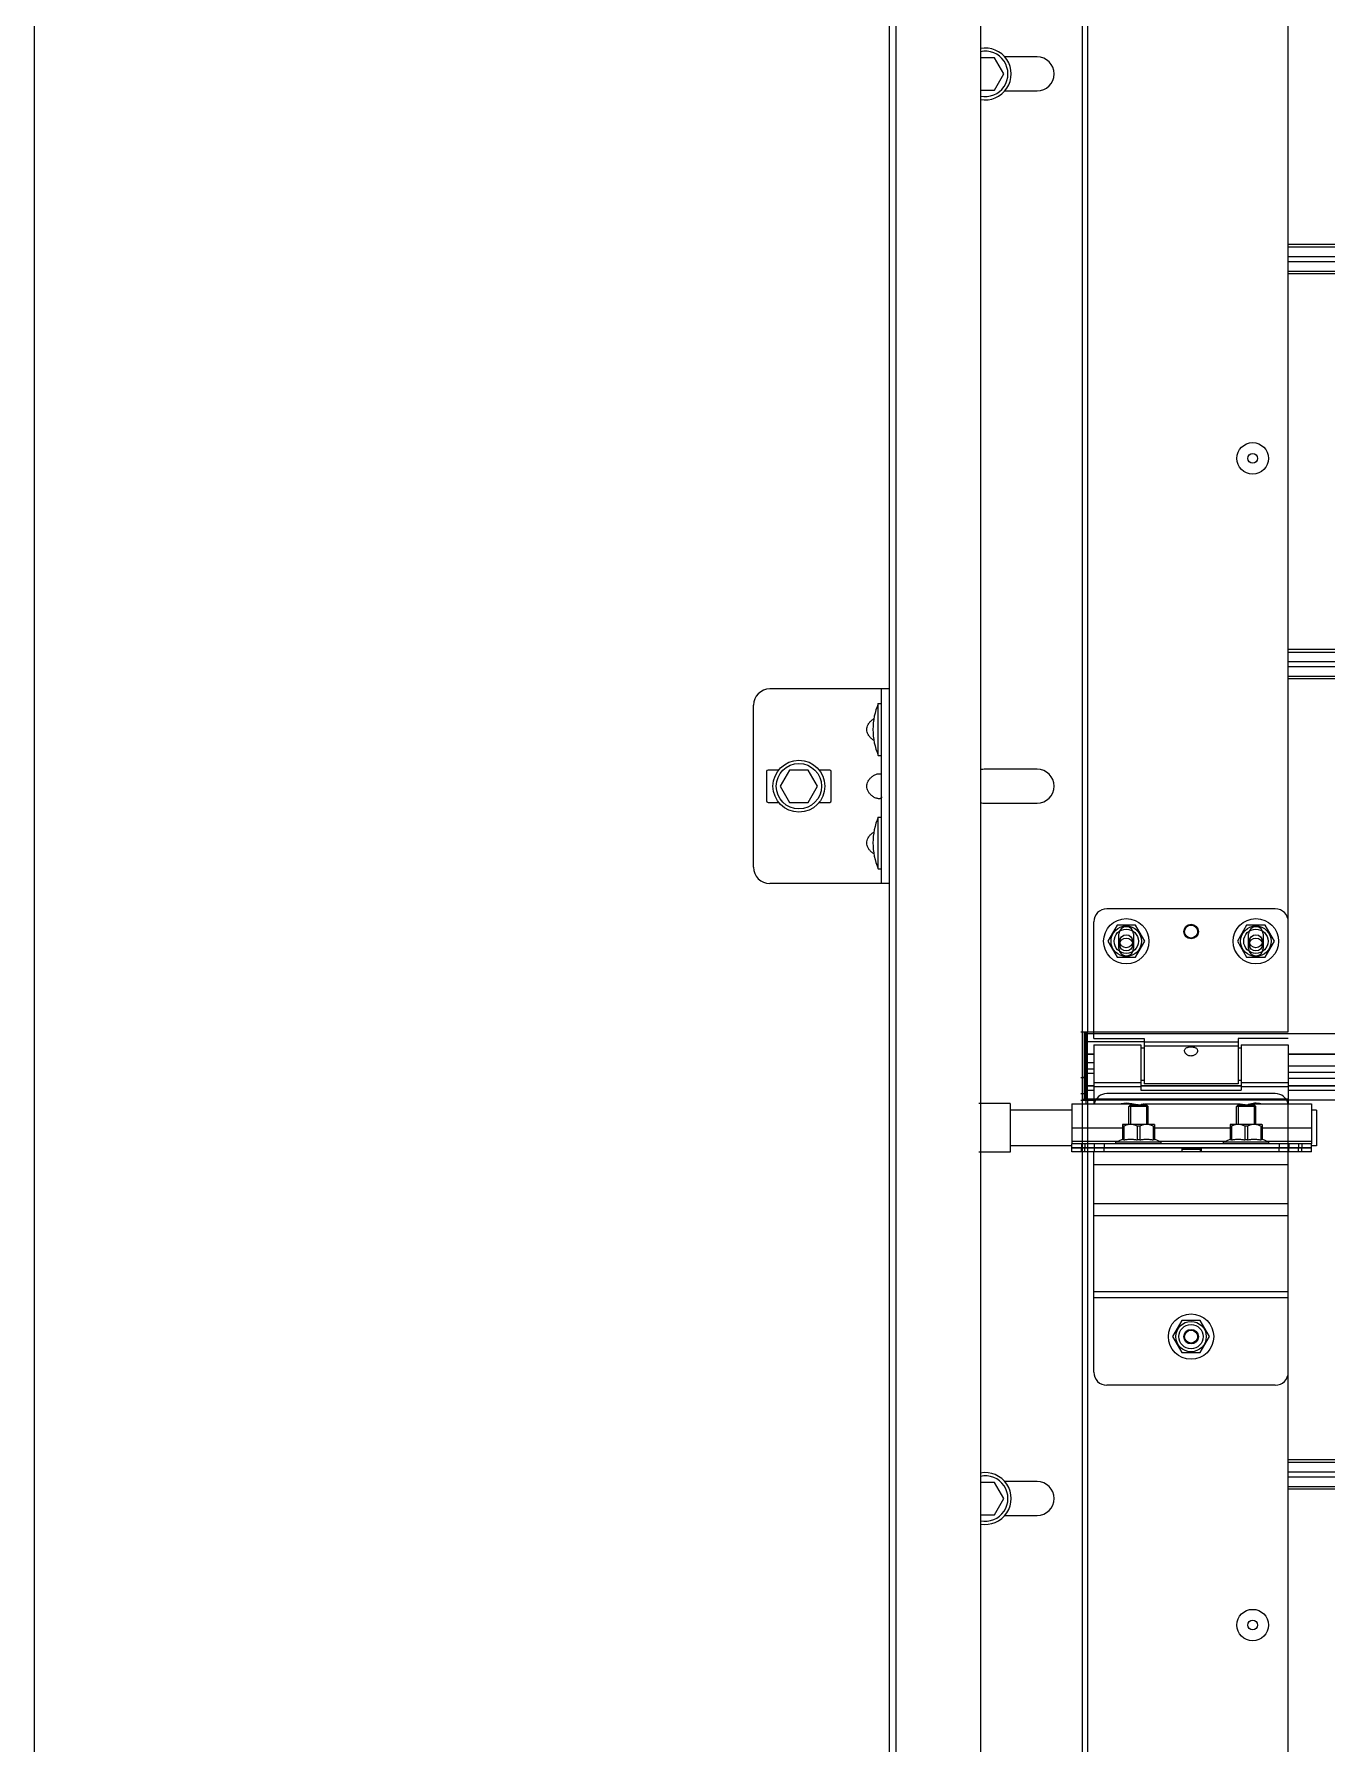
# Model space of a CAD drawing. Header units: millimetres. Extents: x 21899 to 38731, y -5425 to 3612.
# Drawn here: x 30976 to 31375, y -3850 to -3323 of the extents above; entities that cross this region are included whole.
import ezdxf

# ---------------------------------------------------------------- set-up
doc = ezdxf.new("R2010")
doc.units = ezdxf.units.MM

msp = doc.modelspace()

# ---------------------------------------------------------------- linework, layer by layer
at = {"color": 7, "linetype": 'Continuous'}
for p, q in [((30976.43, -2487.45), (30976.43, -4530.44)), ((31242.4, -5410.47), (31242.4, -2795.66)), ((31268.4, -2795.66), (31268.4, -5293.02)), ((31240.4, -5410.47), (31240.4, -3294.95)), ((31272.78, -3329.84), (31268.4, -3329.84)), ((31275.67, -3334.84), (31272.78, -3329.84)), ((31285.9, -3329.59), (31275.93, -3329.59)), ((31272.78, -3339.84), (31275.67, -3334.84)), ((31268.4, -3339.84), (31272.78, -3339.84)), ((31275.93, -3340.09), (31285.9, -3340.09)), ((31240.4, -3524.63), (31203.4, -3524.63)), ((31236.9, -3545.13), (31236.9, -3529.13)), ((31236.9, -3529.13), (31237.9, -3529.13)), ((31237.9, -3584.63), (31237.9, -3524.63)), ((31198.4, -3579.63), (31198.4, -3529.63)), ((31202.4, -3550.13), (31202.4, -3559.13)), ((31206.15, -3549.63), (31202.9, -3549.63)), ((31209.51, -3549.63), (31206.62, -3554.63)), ((31215.28, -3549.63), (31209.51, -3549.63)), ((31218.17, -3554.63), (31215.28, -3549.63)), ((31221.9, -3549.63), (31218.64, -3549.63)), ((31222.4, -3559.13), (31222.4, -3550.13)), ((31236.9, -3545.13), (31237.9, -3545.13)), ((31285.9, -3549.38), (31269.9, -3549.38)), ((31206.62, -3554.63), (31209.51, -3559.63)), ((31215.28, -3559.63), (31218.17, -3554.63)), ((31202.9, -3559.63), (31206.15, -3559.63)), ((31209.51, -3559.63), (31215.28, -3559.63)), ((31218.64, -3559.63), (31221.9, -3559.63)), ((31269.9, -3559.88), (31285.9, -3559.88)), ((31236.9, -3580.13), (31236.9, -3564.13)), ((31236.9, -3564.13), (31237.9, -3564.13)), ((31236.9, -3580.13), (31237.9, -3580.13)), ((31240.4, -3584.63), (31203.4, -3584.63)), ((31359.4, -3592.47), (31307.4, -3592.47)), ((31303.4, -3632.47), (31303.4, -3596.47)), ((31310.55, -3597.53), (31307.7, -3602.47)), ((31316.25, -3597.53), (31310.55, -3597.53)), ((31319.1, -3602.47), (31316.25, -3597.53)), ((31350.55, -3597.53), (31347.7, -3602.47)), ((31356.25, -3597.53), (31350.55, -3597.53)), ((31359.1, -3602.47), (31356.25, -3597.53)), ((31307.7, -3602.47), (31310.55, -3607.4)), ((31316.25, -3607.4), (31319.1, -3602.47)), ((31347.7, -3602.47), (31350.55, -3607.4)), ((31356.25, -3607.4), (31359.1, -3602.47)), ((31310.55, -3607.4), (31316.25, -3607.4)), ((31350.55, -3607.4), (31356.25, -3607.4)), ((31299.4, -3630.47), (31303.4, -3630.47)), ((31300.9, -3651.1), (31300.9, -3630.47)), ((31300.9, -3630.47), (31300.9, -3651.1)), ((31301.4, -3651.23), (31301.4, -3630.47)), ((31301.4, -3651.23), (31301.4, -3630.47)), ((31301.4, -3651.47), (31301.4, -3630.47)), ((31303.4, -3632.47), (31318.9, -3632.47)), ((31303.4, -3634.47), (31303.4, -3652.67)), ((31303.4, -3634.47), (31317.9, -3634.47)), ((31317.9, -3634.47), (31317.9, -3648.47)), ((31318.9, -3632.47), (31318.9, -3646.47)), ((31347.9, -3632.47), (31347.9, -3646.47)), ((31363.4, -3632.47), (31347.9, -3632.47)), ((31348.9, -3634.47), (31348.9, -3648.47)), ((31348.9, -3634.47), (31363.4, -3634.47)), ((31363.4, -3634.47), (31363.4, -3652.67)), ((31303.4, -3637.42), (31301.4, -3637.42)), ((31318.9, -3635.47), (31317.9, -3635.47)), ((31348.9, -3635.47), (31347.9, -3635.47)), ((31441.09, -3637.42), (31363.4, -3637.42)), ((31299.4, -3644.47), (31300.4, -3644.47)), ((31300.9, -3644.47), (31299.9, -3644.47)), ((31300.9, -3644.47), (31299.9, -3644.47)), ((31303.4, -3641.97), (31301.4, -3641.97)), ((31441.09, -3642.97), (31363.4, -3642.97)), ((31299.4, -3649.47), (31300.4, -3649.47)), ((31303.4, -3647.05), (31301.4, -3647.05)), ((31318.9, -3645.47), (31317.9, -3645.47)), ((31348.9, -3647.05), (31317.9, -3647.05)), ((31317.9, -3648.47), (31348.9, -3648.47)), ((31347.9, -3646.47), (31318.9, -3646.47)), ((31348.9, -3645.47), (31347.9, -3645.47)), ((31441.09, -3647.05), (31363.4, -3647.05)), ((31277.6, -3652.57), (31267.9, -3652.57)), ((31277.6, -3652.57), (31277.6, -3667.57)), ((31296.6, -3654.57), (31277.6, -3654.57)), ((31299.4, -3651.47), (31303.4, -3651.47)), ((31363.4, -3651.23), (31301.4, -3651.23)), ((31363.4, -3651.23), (31301.4, -3651.23)), ((31314.2, -3653.47), (31314.55, -3653.11)), ((31314.2, -3658.97), (31314.2, -3653.47)), ((31320.2, -3653.47), (31314.2, -3653.47)), ((31319.84, -3653.11), (31314.55, -3653.11)), ((31320.2, -3653.47), (31319.84, -3653.11)), ((31320.2, -3658.97), (31320.2, -3653.47)), ((31347.4, -3653.47), (31347.75, -3653.11)), ((31347.4, -3658.97), (31347.4, -3653.47)), ((31353.4, -3653.47), (31347.4, -3653.47)), ((31353.04, -3653.11), (31347.75, -3653.11)), ((31353.4, -3653.47), (31353.04, -3653.11)), ((31353.4, -3658.97), (31353.4, -3653.47)), ((31363.4, -3651.23), (31363.4, -3651.47)), ((31363.4, -3651.23), (31363.4, -3651.47)), ((31372.1, -3654.57), (31370.6, -3654.57)), ((31372.1, -3654.57), (31372.1, -3665.57)), ((31312.32, -3658.97), (31312.28, -3659)), ((31312.29, -3659), (31312.29, -3663.79)), ((31312.69, -3659.54), (31312.29, -3659.54)), ((31322.08, -3658.97), (31312.32, -3658.97)), ((31312.69, -3659.54), (31312.69, -3663.79)), ((31316.79, -3659.54), (31316.79, -3663.79)), ((31317.6, -3659.54), (31316.79, -3659.54)), ((31317.6, -3659.54), (31317.6, -3663.79)), ((31321.7, -3659.54), (31321.7, -3663.79)), ((31321.7, -3659.54), (31322.1, -3659.54)), ((31322.08, -3658.97), (31322.11, -3659)), ((31322.1, -3659), (31322.1, -3663.79)), ((31345.52, -3658.97), (31345.48, -3659)), ((31345.49, -3659), (31345.49, -3663.79)), ((31345.89, -3659.54), (31345.49, -3659.54)), ((31355.28, -3658.97), (31345.52, -3658.97)), ((31345.89, -3659.54), (31345.89, -3663.79)), ((31349.99, -3659.54), (31349.99, -3663.79)), ((31350.8, -3659.54), (31349.99, -3659.54)), ((31350.8, -3659.54), (31350.8, -3663.79)), ((31354.9, -3659.54), (31354.9, -3663.79)), ((31354.9, -3659.54), (31355.3, -3659.54)), ((31355.28, -3658.97), (31355.31, -3659)), ((31355.3, -3659), (31355.3, -3663.79)), ((31296.6, -3665.57), (31277.6, -3665.57)), ((31296.6, -3667.47), (31296.6, -3664.97)), ((31370.6, -3666.17), (31296.6, -3666.17)), ((31330.55, -3666.27), (31296.6, -3666.27)), ((31303.6, -3666.17), (31303.6, -3664.97)), ((31303.6, -3667.47), (31303.6, -3666.27)), ((31310.2, -3664.47), (31312.29, -3663.55)), ((31310.2, -3664.97), (31310.2, -3664.47)), ((31324.2, -3664.47), (31310.2, -3664.47)), ((31312.69, -3663.79), (31312.29, -3663.79)), ((31314.2, -3666.27), (31314.2, -3666.17)), ((31317.6, -3663.79), (31316.79, -3663.79)), ((31320.2, -3666.27), (31320.2, -3666.17)), ((31322.1, -3663.79), (31321.7, -3663.79)), ((31324.2, -3664.47), (31322.1, -3663.55)), ((31324.2, -3664.97), (31324.2, -3664.47)), ((31330.55, -3666.27), (31330.55, -3666.17)), ((31336.65, -3667.47), (31336.65, -3666.17)), ((31370.6, -3666.27), (31336.65, -3666.27)), ((31343.4, -3664.47), (31345.49, -3663.55)), ((31343.4, -3664.97), (31343.4, -3664.47)), ((31357.4, -3664.47), (31343.4, -3664.47)), ((31345.89, -3663.79), (31345.49, -3663.79)), ((31347.4, -3666.27), (31347.4, -3666.17)), ((31350.8, -3663.79), (31349.99, -3663.79)), ((31353.4, -3666.27), (31353.4, -3666.17)), ((31355.3, -3663.79), (31354.9, -3663.79)), ((31357.4, -3664.47), (31355.3, -3663.55)), ((31357.4, -3664.97), (31357.4, -3664.47)), ((31363.6, -3664.97), (31363.6, -3666.17)), ((31363.6, -3667.47), (31363.6, -3666.27)), ((31370.6, -3667.47), (31370.6, -3664.97)), ((31372.1, -3665.57), (31370.6, -3665.57)), ((31277.6, -3667.57), (31267.9, -3667.57)), ((31330.55, -3719.53), (31327.7, -3724.47)), ((31336.25, -3719.53), (31330.55, -3719.53)), ((31339.1, -3724.47), (31336.25, -3719.53)), ((31327.7, -3724.47), (31330.55, -3729.4)), ((31330.55, -3729.4), (31336.25, -3729.4)), ((31336.25, -3729.4), (31339.1, -3724.47)), ((31272.78, -3769.43), (31268.4, -3769.43)), ((31275.67, -3774.43), (31272.78, -3769.43)), ((31285.9, -3769.18), (31275.93, -3769.18)), ((31272.78, -3779.43), (31275.67, -3774.43)), ((31268.4, -3779.43), (31272.78, -3779.43)), ((31275.93, -3779.68), (31285.9, -3779.68))]:
    msp.add_line(p, q, dxfattribs=at)
at = {"color": 3, "linetype": 'Continuous'}
for p, q in [((31299.9, -4233.21), (31299.9, -2859.23)), ((31363.4, -3630.47), (31363.4, -3151.47)), ((31311.15, -3604.72), (31311.15, -3600.22)), ((31311.15, -3604.72), (31311.15, -3600.22)), ((31315.65, -3600.22), (31315.65, -3604.72)), ((31315.65, -3600.22), (31315.65, -3604.72)), ((31351.15, -3604.72), (31351.15, -3600.22)), ((31351.15, -3604.72), (31351.15, -3600.22)), ((31355.65, -3600.22), (31355.65, -3604.72)), ((31355.65, -3600.22), (31355.65, -3604.72)), ((31299.9, -3630.47), (31363.4, -3630.47)), ((31299.9, -3630.47), (31363.4, -3630.47)), ((31300.4, -3630.47), (31300.4, -3651.47)), ((31301.4, -3637.47), (31300.4, -3637.47)), ((31359.4, -3649.47), (31307.4, -3649.47)), ((31296.6, -3652.67), (31296.6, -3664.97)), ((31296.6, -3652.67), (31315.1, -3652.67)), ((31363.4, -3651.47), (31301.4, -3651.47)), ((31363.4, -3651.47), (31301.4, -3651.47)), ((31319.1, -3652.67), (31348.1, -3652.67)), ((31352.1, -3652.67), (31370.6, -3652.67)), ((31363.4, -4130.47), (31363.4, -3651.47)), ((31370.6, -3652.67), (31370.6, -3664.97)), ((31370.6, -3664.97), (31296.6, -3664.97)), ((31330.55, -3666.27), (31330.55, -3667.47)), ((31336.25, -3666.27), (31330.55, -3666.27)), ((31336.25, -3666.27), (31336.25, -3667.47)), ((31303.3, -3667.47), (31296.6, -3667.47)), ((31303.4, -3735.47), (31303.4, -3667.47)), ((31370.6, -3667.47), (31303.4, -3667.47)), ((31363.4, -3735.47), (31363.4, -3667.47)), ((31359.4, -3739.47), (31307.4, -3739.47))]:
    msp.add_line(p, q, dxfattribs=at)
at = {"color": 9, "linetype": 'Continuous'}
for p, q in [((31301.4, -3151.47), (31301.4, -3630.47)), ((31441.09, -3387.45), (31363.4, -3387.45)), ((31363.4, -3388.22), (31441.09, -3388.22)), ((31363.4, -3391.19), (31441.09, -3391.19)), ((31363.4, -3392.74), (31441.09, -3392.74)), ((31363.4, -3395.71), (31441.09, -3395.71)), ((31441.09, -3396.49), (31363.4, -3396.49)), ((31441.09, -3512.45), (31363.4, -3512.45)), ((31363.4, -3513.22), (31441.09, -3513.22)), ((31363.4, -3516.19), (31441.09, -3516.19)), ((31363.4, -3517.74), (31441.09, -3517.74)), ((31363.4, -3520.71), (31441.09, -3520.71)), ((31441.09, -3521.49), (31363.4, -3521.49)), ((31441.09, -3631.04), (31301.4, -3631.04)), ((31303.4, -3631.04), (31301.4, -3631.04)), ((31318.9, -3633.48), (31301.4, -3633.48)), ((31347.9, -3633.63), (31318.9, -3633.63)), ((31300.9, -3637.47), (31300.9, -3652.67)), ((31303.4, -3637.32), (31301.4, -3637.32)), ((31303.4, -3639.97), (31301.4, -3639.97)), ((31347.9, -3634.85), (31318.9, -3634.85)), ((31441.09, -3637.32), (31363.4, -3637.32)), ((31301.4, -3643.15), (31303.4, -3643.15)), ((31441.09, -3640.97), (31363.4, -3640.97)), ((31363.4, -3644.75), (31441.09, -3644.75)), ((31301.4, -3647.08), (31303.4, -3647.08)), ((31301.4, -3648.46), (31303.4, -3648.46)), ((31303.4, -3646.09), (31317.9, -3646.09)), ((31303.4, -3647.31), (31317.9, -3647.31)), ((31317.9, -3647.08), (31348.9, -3647.08)), ((31317.9, -3648.46), (31348.9, -3648.46)), ((31348.9, -3646.09), (31363.4, -3646.09)), ((31348.9, -3647.31), (31363.4, -3647.31)), ((31363.4, -3647.08), (31441.09, -3647.08)), ((31363.4, -3648.46), (31441.09, -3648.46)), ((31301.4, -3651.38), (31303.4, -3651.38)), ((31301.4, -3651.47), (31301.4, -4130.47)), ((31363.4, -3651.38), (31441.09, -3651.38)), ((31296.6, -3660.07), (31312.29, -3660.07)), ((31322.1, -3660.07), (31345.49, -3660.07)), ((31355.3, -3660.07), (31370.6, -3660.07)), ((31296.6, -3664.17), (31310.88, -3664.17)), ((31299.6, -3664.97), (31299.6, -3666.17)), ((31299.6, -3667.47), (31299.6, -3666.27)), ((31300.6, -3664.97), (31300.6, -3666.17)), ((31300.6, -3667.47), (31300.6, -3666.27)), ((31306.6, -3664.97), (31306.6, -3666.17)), ((31306.6, -3667.47), (31306.6, -3666.27)), ((31323.51, -3664.17), (31344.08, -3664.17)), ((31356.71, -3664.17), (31370.6, -3664.17)), ((31360.6, -3664.97), (31360.6, -3666.17)), ((31360.6, -3667.47), (31360.6, -3666.27)), ((31366.6, -3664.97), (31366.6, -3666.17)), ((31366.6, -3667.47), (31366.6, -3666.27)), ((31367.6, -3664.97), (31367.6, -3666.17)), ((31367.6, -3667.47), (31367.6, -3666.27)), ((31363.4, -3671.47), (31303.4, -3671.47)), ((31336.25, -3666.69), (31330.55, -3666.69)), ((31363.4, -3683.47), (31303.4, -3683.47)), ((31363.4, -3687.21), (31303.4, -3687.21)), ((31363.4, -3710.6), (31303.4, -3710.6)), ((31363.4, -3712.47), (31303.4, -3712.47)), ((31441.09, -3762.45), (31363.4, -3762.45)), ((31363.4, -3763.22), (31441.09, -3763.22)), ((31363.4, -3766.19), (31441.09, -3766.19)), ((31363.4, -3767.74), (31441.09, -3767.74)), ((31363.4, -3770.71), (31441.09, -3770.71)), ((31441.09, -3771.49), (31363.4, -3771.49))]:
    msp.add_line(p, q, dxfattribs=at)
at = {"color": 2, "linetype": 'Continuous'}
for p, q in [((31314.7, -3653.11), (31314.7, -3658.97)), ((31319.7, -3653.11), (31319.7, -3658.97)), ((31347.9, -3653.11), (31347.9, -3658.97)), ((31352.9, -3653.11), (31352.9, -3658.97)), ((31314.7, -3666.17), (31314.7, -3666.27)), ((31319.7, -3666.17), (31319.7, -3666.27)), ((31347.9, -3666.17), (31347.9, -3666.27)), ((31352.9, -3666.17), (31352.9, -3666.27))]:
    msp.add_line(p, q, dxfattribs=at)
at = {"color": 7, "linetype": 'Continuous'}
for centre, radius in [((31352.4, -3453.47), 4.85), ((31352.4, -3453.47), 1.5), ((31212.4, -3554.63), 8), ((31212.4, -3554.63), 7), ((31313.4, -3602.47), 7), ((31333.4, -3599.47), 2), ((31353.4, -3602.47), 7), ((31313.4, -3602.47), 3.75), ((31313.4, -3602.47), 2), ((31313.4, -3603.47), 2), ((31353.4, -3602.47), 3.75), ((31353.4, -3602.47), 2), ((31353.4, -3603.47), 2), ((31333.4, -3724.47), 7), ((31333.4, -3724.47), 3.75), ((31333.4, -3724.47), 2), ((31352.4, -3813.47), 4.85), ((31352.4, -3813.47), 1.5)]:
    msp.add_circle(centre, radius, dxfattribs=at)
at = {"color": 3, "linetype": 'Continuous'}
for centre in [(31333.4, -3599.47), (31333.4, -3724.47)]:
    msp.add_circle(centre, 2.25, dxfattribs=at)
at = {"color": 9, "linetype": 'Continuous'}
for centre in [(31313.4, -3602.47), (31353.4, -3602.47), (31333.4, -3724.47)]:
    msp.add_circle(centre, 4.7, dxfattribs=at)
at = {"color": 7, "linetype": 'Continuous'}
for centre, radius, start, end in [((31269.9, -3334.84), 8, 259.193, 100.807), ((31269.9, -3334.84), 7, 257.626, 102.374), ((31285.9, -3334.84), 5.25, 270, 90), ((31203.4, -3529.63), 5, 90, 180), ((31255.51, -3537.13), 20.26, 156.7411, 203.2589), ((31202.9, -3550.13), 0.5, 90, 180), ((31221.9, -3550.13), 0.5, 0, 90), ((31269.9, -3554.63), 5.25, 90, 106.6647), ((31285.9, -3554.63), 5.25, 270, 90), ((31202.9, -3559.13), 0.5, 180, 270), ((31221.9, -3559.13), 0.5, 270, 0), ((31269.9, -3554.63), 5.25, 253.3353, 270), ((31255.51, -3572.13), 20.26, 156.7411, 203.2589), ((31203.4, -3579.63), 5, 180, 270), ((31307.4, -3596.47), 4, 90, 180), ((31359.4, -3596.47), 4, 0, 90), ((31313.4, -3659.47), 7, 75.9631, 102.9948), ((31353.4, -3659.47), 7, 77.0052, 109.3732), ((31269.9, -3774.43), 8, 259.193, 100.807), ((31269.9, -3774.43), 7, 257.626, 102.374), ((31285.9, -3774.43), 5.25, 270, 90)]:
    msp.add_arc(centre, radius, start, end, dxfattribs=at)
at = {"color": 3, "linetype": 'Continuous'}
for centre, radius, start, end in [((31313.4, -3600.22), 2.25, 0, 180), ((31313.4, -3600.22), 2.25, 0, 180), ((31353.4, -3600.22), 2.25, 0, 180), ((31353.4, -3600.22), 2.25, 0, 180), ((31313.4, -3604.72), 2.25, 180, 0), ((31313.4, -3604.72), 2.25, 180, 0), ((31353.4, -3604.72), 2.25, 180, 0), ((31353.4, -3604.72), 2.25, 180, 0), ((31307.4, -3653.47), 4, 90, 168.4498), ((31359.4, -3653.47), 4, 11.5502, 90), ((31307.4, -3735.47), 4, 180, 270), ((31359.4, -3735.47), 4, 270, 0)]:
    msp.add_arc(centre, radius, start, end, dxfattribs=at)
at = {"color": 7, "linetype": 'Continuous'}
for points, start_tangent, end_tangent in [([(31235.4, -3540.43), (31234.55, -3539.76), (31233.95, -3539.03), (31233.57, -3538.28), (31233.38, -3537.52), (31233.38, -3536.75), (31233.57, -3535.99), (31233.95, -3535.24), (31234.55, -3534.51), (31235.4, -3533.84)], (-0.674512, 0.442515), (0.674512, 0.442515)), ([(31235.4, -3533.84), (31235.55, -3533.74)], (0.015475, 0.010152), (0.016055, 0.009245)), ([(31235.55, -3540.53), (31235.4, -3540.43)], (-0.016055, 0.009245), (-0.015475, 0.010152)), ([(31235.4, -3557.93), (31234.55, -3557.26), (31233.95, -3556.53), (31233.57, -3555.78), (31233.38, -3555.02), (31233.38, -3554.25), (31233.57, -3553.49), (31233.95, -3552.74), (31234.55, -3552.01), (31235.4, -3551.34)], (-0.674512, 0.442515), (0.674512, 0.442515)), ([(31235.4, -3551.34), (31235.86, -3551.08), (31236.33, -3550.91), (31236.77, -3550.82), (31237.16, -3550.78), (31237.48, -3550.82), (31237.72, -3550.91), (31237.85, -3551.08)], (0.222815, 0.146178), (0.108528, -0.245073)), ([(31237.85, -3558.19), (31237.72, -3558.36), (31237.48, -3558.45), (31237.16, -3558.48), (31236.77, -3558.45), (31236.33, -3558.36), (31235.86, -3558.19), (31235.4, -3557.93)], (-0.108524, -0.245076), (-0.222816, 0.146179)), ([(31237.9, -3557.93), (31237.85, -3558.19)], (0, -0.025732), (-0.010479, -0.023665)), ([(31235.4, -3575.43), (31234.55, -3574.76), (31233.95, -3574.03), (31233.57, -3573.28), (31233.38, -3572.52), (31233.38, -3571.75), (31233.57, -3570.99), (31233.95, -3570.24), (31234.55, -3569.51), (31235.4, -3568.84)], (-0.674512, 0.442515), (0.674512, 0.442515)), ([(31235.4, -3568.84), (31235.55, -3568.74)], (0.015475, 0.010152), (0.016055, 0.009245)), ([(31235.55, -3575.53), (31235.4, -3575.43)], (-0.016055, 0.009245), (-0.015475, 0.010152)), ([(31301.4, -3637.18), (31301.15, -3637.16), (31300.97, -3637.09), (31300.9, -3636.99)], (-1, 0), (0, 1)), ([(31301.4, -3637.18), (31301.15, -3637.16), (31300.97, -3637.09), (31300.9, -3636.99)], (-1, 0), (0, 1)), ([(31331.4, -3636.22), (31331.46, -3635.89), (31331.65, -3635.59), (31331.94, -3635.37), (31332.3, -3635.21), (31332.66, -3635.12), (31333.04, -3635.07), (31333.46, -3635.05), (31333.87, -3635.08), (31334.26, -3635.15), (31334.61, -3635.25), (31334.91, -3635.4), (31335.16, -3635.61), (31335.33, -3635.88), (31335.4, -3636.22)], (0, 1), (0, -1)), ([(31331.49, -3636.67), (31331.46, -3636.58), (31331.4, -3636.22)], (-0.374906, 0.927063), (0, 1)), ([(31335.3, -3636.68), (31335.16, -3636.94), (31334.89, -3637.27), (31334.55, -3637.54), (31334.18, -3637.73), (31333.79, -3637.84), (31333.36, -3637.88), (31332.93, -3637.83), (31332.53, -3637.7), (31332.17, -3637.49), (31331.86, -3637.23), (31331.62, -3636.93), (31331.49, -3636.67)], (-0.381296, -0.924453), (-0.374906, 0.927063)), ([(31335.4, -3636.22), (31335.34, -3636.57), (31335.3, -3636.68)], (0, -1), (-0.381296, -0.924453)), ([(31300.9, -3651.1), (31300.96, -3651.17), (31301.15, -3651.21), (31301.4, -3651.23)], (0, -1), (1, 0)), ([(31300.9, -3651.1), (31300.96, -3651.17), (31301.15, -3651.21), (31301.4, -3651.23)], (0, -1), (1, 0)), ([(31316.79, -3659.54), (31316.31, -3659.32), (31315.85, -3659.16), (31315.4, -3659.06), (31314.96, -3659), (31314.52, -3659), (31314.08, -3659.06), (31313.63, -3659.16), (31313.17, -3659.32), (31312.69, -3659.54)], (-0.893808, 0.44845), (-0.893808, -0.44845)), ([(31321.7, -3659.54), (31321.22, -3659.32), (31320.76, -3659.16), (31320.31, -3659.06), (31319.87, -3659), (31319.43, -3659), (31318.99, -3659.06), (31318.54, -3659.16), (31318.08, -3659.32), (31317.6, -3659.54)], (-0.893808, 0.44845), (-0.893808, -0.44845)), ([(31349.99, -3659.54), (31349.51, -3659.32), (31349.05, -3659.16), (31348.6, -3659.06), (31348.16, -3659), (31347.72, -3659), (31347.28, -3659.06), (31346.83, -3659.16), (31346.37, -3659.32), (31345.89, -3659.54)], (-0.893808, 0.44845), (-0.893808, -0.44845)), ([(31354.9, -3659.54), (31354.42, -3659.32), (31353.96, -3659.16), (31353.51, -3659.06), (31353.07, -3659), (31352.63, -3659), (31352.19, -3659.06), (31351.74, -3659.16), (31351.28, -3659.32), (31350.8, -3659.54)], (-0.893808, 0.44845), (-0.893808, -0.44845)), ([(31312.69, -3663.79), (31313.21, -3663.68), (31313.72, -3663.61), (31314.23, -3663.56), (31314.74, -3663.55), (31315.25, -3663.56), (31315.76, -3663.61), (31316.27, -3663.68), (31316.79, -3663.79)], (0.9765, 0.215516), (0.9765, -0.215516)), ([(31317.6, -3663.79), (31318.12, -3663.68), (31318.63, -3663.61), (31319.14, -3663.56), (31319.65, -3663.55), (31320.16, -3663.56), (31320.67, -3663.61), (31321.18, -3663.68), (31321.7, -3663.79)], (0.9765, 0.215516), (0.9765, -0.215516)), ([(31345.89, -3663.79), (31346.41, -3663.68), (31346.92, -3663.61), (31347.43, -3663.56), (31347.94, -3663.55), (31348.45, -3663.56), (31348.96, -3663.61), (31349.47, -3663.68), (31349.99, -3663.79)], (0.9765, 0.215516), (0.9765, -0.215516)), ([(31350.8, -3663.79), (31351.32, -3663.68), (31351.83, -3663.61), (31352.34, -3663.56), (31352.85, -3663.55), (31353.36, -3663.56), (31353.87, -3663.61), (31354.38, -3663.68), (31354.9, -3663.79)], (0.9765, 0.215516), (0.9765, -0.215516))]:
    msp.add_spline(points, degree=3, dxfattribs=dict(at, start_tangent=start_tangent, end_tangent=end_tangent))
at = {"color": 3, "linetype": 'Continuous'}
for points, start_tangent, end_tangent in [([(31300.83, -3651.44), (31300.34, -3651.37), (31300.01, -3651.25), (31299.9, -3651.1)], (-0.99525, 0.097347), (0, 1)), ([(31300.83, -3651.44), (31300.34, -3651.37), (31300.01, -3651.25), (31299.9, -3651.1)], (-0.99525, 0.097347), (0, 1)), ([(31300.9, -3651.45), (31300.83, -3651.44)], (-0.996579, 0.082649), (-0.99525, 0.097347)), ([(31300.9, -3651.45), (31300.83, -3651.44)], (-0.996579, 0.082649), (-0.99525, 0.097347)), ([(31301.4, -3651.47), (31300.9, -3651.45)], (-1, 0), (-0.996579, 0.082649)), ([(31301.4, -3651.47), (31300.9, -3651.45)], (-1, 0), (-0.996579, 0.082649)), ([(31315.1, -3652.67), (31315.11, -3652.67)], (-0.269295, -0.963058), (0.966761, -0.25568)), ([(31315.18, -3652.69), (31315.1, -3652.67)], (-0.967488, 0.252916), (-0.269211, -0.963081)), ([(31316.17, -3652.88), (31315.96, -3652.85), (31315.77, -3652.82), (31315.6, -3652.79), (31315.45, -3652.75), (31315.32, -3652.73), (31315.23, -3652.7), (31315.1, -3652.67), (31315.23, -3652.7), (31315.32, -3652.73), (31315.45, -3652.75), (31315.6, -3652.79), (31315.77, -3652.82), (31315.96, -3652.85)], (-0.991814, 0.127691), (0.987855, -0.155378)), ([(31315.77, -3652.82), (31315.6, -3652.79), (31315.45, -3652.75), (31315.32, -3652.73), (31315.23, -3652.7), (31315.1, -3652.67), (31315.23, -3652.7), (31315.32, -3652.73), (31315.45, -3652.75), (31315.6, -3652.79), (31315.77, -3652.82), (31315.96, -3652.85)], (-0.983603, 0.180346), (0.987855, -0.155378)), ([(31315.77, -3652.82), (31315.6, -3652.79), (31315.45, -3652.75), (31315.32, -3652.73), (31315.23, -3652.7), (31315.1, -3652.67), (31315.23, -3652.7), (31315.32, -3652.73), (31315.45, -3652.75)], (-0.983603, 0.180346), (0.975429, -0.220316)), ([(31315.23, -3652.7), (31315.18, -3652.69)], (-0.968495, 0.249032), (-0.967488, 0.252916)), ([(31316.31, -3652.9), (31316.17, -3652.88)], (-0.994049, 0.108934), (-0.991814, 0.127691)), ([(31316.62, -3652.93), (31316.31, -3652.9)], (-0.997809, 0.06616), (-0.994049, 0.108934)), ([(31317.1, -3652.94), (31316.62, -3652.93)], (-1, -0.000125), (-0.997809, 0.06616)), ([(31317.1, -3652.94), (31317.57, -3652.93)], (1, -0.000114), (0.997809, 0.066161)), ([(31317.57, -3652.93), (31317.87, -3652.9)], (0.997809, 0.066161), (0.994276, 0.106842)), ([(31317.87, -3652.9), (31318.02, -3652.88), (31318.23, -3652.85), (31318.42, -3652.82), (31318.59, -3652.79), (31318.74, -3652.75), (31318.87, -3652.73), (31318.97, -3652.7), (31319.08, -3652.67), (31318.97, -3652.7), (31318.87, -3652.73), (31318.74, -3652.75), (31318.59, -3652.79), (31318.42, -3652.82), (31318.23, -3652.85), (31318.02, -3652.88)], (0.994276, 0.106842), (-0.991806, -0.127754)), ([(31318.22, -3652.86), (31318.02, -3652.88)], (-0.988177, -0.153317), (-0.991806, -0.127754)), ([(31318.97, -3652.7), (31319.08, -3652.67), (31318.97, -3652.7), (31318.93, -3652.71)], (0.968529, 0.248901), (-0.970087, -0.242758)), ([(31318.97, -3652.7), (31319, -3652.69)], (0.968529, 0.248901), (0.967848, 0.251535)), ([(31319, -3652.69), (31319.08, -3652.67)], (0.967848, 0.251535), (0.258533, -0.966003)), ([(31348.1, -3652.67), (31348.11, -3652.67)], (-0.269295, -0.963058), (0.966761, -0.25568)), ([(31348.18, -3652.69), (31348.1, -3652.67)], (-0.967488, 0.252916), (-0.269211, -0.963081)), ([(31349.17, -3652.88), (31348.96, -3652.85), (31348.77, -3652.82), (31348.6, -3652.79), (31348.45, -3652.75), (31348.32, -3652.73), (31348.23, -3652.7), (31348.1, -3652.67), (31348.23, -3652.7), (31348.32, -3652.73), (31348.45, -3652.75), (31348.6, -3652.79), (31348.77, -3652.82), (31348.96, -3652.85)], (-0.991814, 0.127691), (0.987855, -0.155378)), ([(31348.77, -3652.82), (31348.6, -3652.79), (31348.45, -3652.75), (31348.32, -3652.73), (31348.23, -3652.7), (31348.1, -3652.67), (31348.23, -3652.7), (31348.32, -3652.73), (31348.45, -3652.75), (31348.6, -3652.79), (31348.77, -3652.82), (31348.96, -3652.85)], (-0.983603, 0.180346), (0.987855, -0.155378)), ([(31348.77, -3652.82), (31348.6, -3652.79), (31348.45, -3652.75), (31348.32, -3652.73), (31348.23, -3652.7), (31348.1, -3652.67), (31348.23, -3652.7), (31348.32, -3652.73), (31348.45, -3652.75)], (-0.983603, 0.180346), (0.975429, -0.220316)), ([(31348.23, -3652.7), (31348.18, -3652.69)], (-0.968495, 0.249032), (-0.967488, 0.252916)), ([(31349.31, -3652.9), (31349.17, -3652.88)], (-0.994049, 0.108934), (-0.991814, 0.127691)), ([(31349.62, -3652.93), (31349.31, -3652.9)], (-0.997809, 0.06616), (-0.994049, 0.108934)), ([(31350.1, -3652.94), (31349.62, -3652.93)], (-1, -0.000125), (-0.997809, 0.06616)), ([(31350.1, -3652.94), (31350.57, -3652.93)], (1, -0.000114), (0.997809, 0.066161)), ([(31350.57, -3652.93), (31350.87, -3652.9)], (0.997809, 0.066161), (0.994276, 0.106842)), ([(31350.87, -3652.9), (31351.02, -3652.88), (31351.23, -3652.85), (31351.42, -3652.82), (31351.59, -3652.79), (31351.74, -3652.75), (31351.87, -3652.73), (31351.97, -3652.7), (31352.08, -3652.67), (31351.97, -3652.7), (31351.87, -3652.73), (31351.74, -3652.75), (31351.59, -3652.79), (31351.42, -3652.82), (31351.23, -3652.85), (31351.02, -3652.88)], (0.994276, 0.106842), (-0.991806, -0.127754)), ([(31351.22, -3652.86), (31351.02, -3652.88)], (-0.988177, -0.153317), (-0.991806, -0.127754)), ([(31351.97, -3652.7), (31352.08, -3652.67), (31351.97, -3652.7), (31351.93, -3652.71)], (0.968529, 0.248901), (-0.970087, -0.242758)), ([(31351.97, -3652.7), (31352, -3652.69)], (0.968529, 0.248901), (0.967848, 0.251535)), ([(31352, -3652.69), (31352.08, -3652.67)], (0.967848, 0.251535), (0.258533, -0.966003))]:
    msp.add_spline(points, degree=3, dxfattribs=dict(at, start_tangent=start_tangent, end_tangent=end_tangent))

doc.saveas('drawing.dxf')
